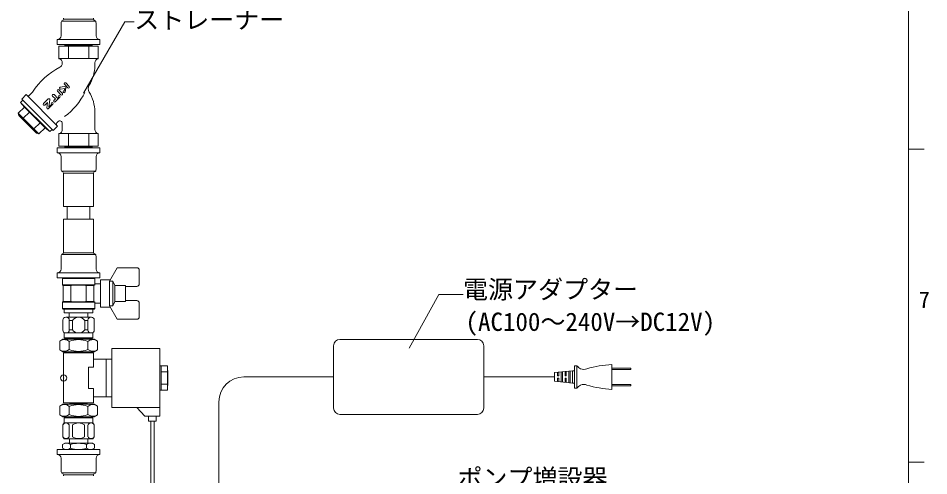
# Model space of a CAD drawing. Units: millimetres, scale not verified. Extents: x -1916 to 1917, y -1364 to 1364.
# Drawn here: x 1189 to 1917, y -424 to -58 of the extents above; entities that cross this region are included whole.
import ezdxf
from ezdxf.enums import TextEntityAlignment as Align

# ---------------------------------------------------------------- set-up
doc = ezdxf.new("R2010")
doc.units = ezdxf.units.MM
doc.header["$LTSCALE"] = 10
doc.header["$PDMODE"] = 32
doc.header["$PDSIZE"] = 5
for name, color, linetype, lineweight in [('0-0_0', 7, 'Continuous', 9), ('0-1_A-2', 4, 'Continuous', 5), ('0-6_A-7', 7, 'Continuous', 18), ('1-5_F-1', 4, 'Continuous', 5), ('F-4', 7, 'Continuous', 18)]:
    doc.layers.add(name, color=color, linetype=linetype, lineweight=lineweight)
doc.styles.add('ＭＳ ゴシック', font='')
doc.styles.get('ＭＳ ゴシック').set_extended_font_data('MS Gothic')

msp = doc.modelspace()

# ---------------------------------------------------------------- linework, layer by layer
at = {"layer": '0-0_0'}
for p, q in [((1441.09, -369.99), (1441.09, -319.99)), ((1446.09, -314.99), (1556.09, -314.99)), ((1561.09, -319.99), (1561.09, -369.99)), ((1617.61, -341.49), (1632.11, -340.13)), ((1617.61, -348.49), (1617.61, -341.49)), ((1620.11, -343.99), (1620.11, -341.25)), ((1623.11, -349), (1623.11, -340.97)), ((1624.11, -349.1), (1624.11, -340.88)), ((1626.11, -343.99), (1626.11, -340.69)), ((1627.11, -343.99), (1627.11, -340.6)), ((1629.11, -349.57), (1629.11, -340.41)), ((1630.11, -349.66), (1630.11, -340.32)), ((1633.61, -339.99), (1632.11, -339.99)), ((1632.11, -349.99), (1632.11, -339.99)), ((1633.61, -335.99), (1635.61, -335.99)), ((1633.61, -335.99), (1633.61, -353.99)), ((1635.61, -335.99), (1635.61, -353.99)), ((1663.61, -334.99), (1663.61, -354.99)), ((1663.61, -338.99), (1678.61, -338.99)), ((1369.39, -344.99), (1441.09, -344.99)), ((1561.09, -344.99), (1617.61, -344.99)), ((1617.61, -348.49), (1632.11, -349.85)), ((1620.11, -345.99), (1620.11, -348.72)), ((1626.11, -343.99), (1627.11, -343.99)), ((1626.11, -345.99), (1627.11, -345.99)), ((1626.11, -349.29), (1626.11, -345.99)), ((1627.11, -349.38), (1627.11, -345.99)), ((1633.61, -349.99), (1632.11, -349.99)), ((1633.61, -353.99), (1635.61, -353.99)), ((1663.61, -351.99), (1678.61, -351.99)), ((1349.39, -460.37), (1349.39, -364.99)), ((1556.09, -374.99), (1446.09, -374.99))]:
    msp.add_line(p, q, dxfattribs=at)
for points in [[(1620.11, -343.99), (1621.11, -343.99), (1621.11, -341.16)], [(1663.61, -337.99), (1678.61, -337.99), (1678.61, -338.99)], [(1620.11, -345.99), (1621.11, -345.99), (1621.11, -348.82)], [(1663.61, -350.99), (1678.61, -350.99), (1678.61, -351.99)]]:
    msp.add_lwpolyline(points, dxfattribs=at)
for centre, radius, start, end in [((1446.09, -319.99), 5, 90, 180), ((1556.09, -319.99), 5, 0, 90), ((1644.38, -328.52), 11.52, 220.43351, 239.95535), ((1641.11, -332.49), 6.5, 247.38014, 292.61986), ((1669.48, -427.4), 92.6, 93.63218, 106.22031), ((1369.39, -364.99), 20, 90, 180), ((1644.38, -361.46), 11.52, 120.04465, 139.56649), ((1641.11, -357.49), 6.5, 67.38014, 112.61986), ((1669.48, -262.57), 92.6, 253.77969, 266.36782), ((1446.09, -369.99), 5, 180, 270), ((1556.09, -369.99), 5, 270, 0)]:
    msp.add_arc(centre, radius, start, end, dxfattribs=at)
at = {"layer": '0-1_A-2', "color": 7, "lineweight": 9}
for p, q in [((1294.85, -601.99), (1294.85, -383.02)), ((1297.48, -601.24), (1297.48, -383.02))]:
    msp.add_line(p, q, dxfattribs=at)
at = {"layer": '0-6_A-7', "lineweight": 9}
for p, q in [((1501.41, -322.09), (1525.19, -279.11)), ((1525.19, -279.11), (1544.54, -279.11))]:
    msp.add_line(p, q, dxfattribs=at)
msp.add_lwpolyline([(1241.18, -117.94), (1274.15, -60.82), (1281.67, -60.82)], dxfattribs=at)
at = {"layer": '1-5_F-1'}
for p, q in [((1223.16, -61.98), (1223.16, -71.98)), ((1237.16, -60.42), (1223.84, -60.42)), ((1237.16, -58.84), (1225.55, -58.84)), ((1237.16, -58.84), (1248.78, -58.84)), ((1237.16, -60.42), (1250.49, -60.42)), ((1251.16, -61.98), (1251.16, -71.98)), ((1220.16, -74.98), (1254.16, -74.98)), ((1220.16, -74.98), (1220.16, -78.98)), ((1220.16, -78.98), (1254.16, -78.98)), ((1226.31, -79.26), (1226.47, -78.98)), ((1248.01, -79.26), (1226.31, -79.26)), ((1226.47, -78.98), (1247.86, -78.98)), ((1248.01, -79.26), (1247.86, -78.98)), ((1248.01, -80.08), (1247.86, -80.35)), ((1254.16, -74.98), (1254.16, -78.98)), ((1252.86, -80.35), (1221.46, -80.35)), ((1221.46, -90.35), (1221.46, -80.35)), ((1226.47, -80.35), (1247.86, -80.35)), ((1229.08, -80.35), (1229.08, -90.35)), ((1245.25, -80.35), (1245.25, -90.35)), ((1252.86, -90.35), (1252.86, -80.35)), ((1252.86, -90.35), (1221.46, -90.35)), ((1221.46, -90.35), (1221.57, -90.38)), ((1224.16, -93.76), (1224.16, -94.13)), ((1250.16, -93.76), (1250.16, -95.85)), ((1252.86, -90.35), (1252.76, -90.38)), ((1223.11, -119.25), (1220.27, -116.41)), ((1221.38, -115.3), (1224.22, -118.14)), ((1227.18, -112.31), (1222.56, -113.18)), ((1226.09, -114.09), (1222.85, -114.7)), ((1226.09, -114.09), (1225.71, -116.07)), ((1228.64, -113.72), (1225.8, -110.88)), ((1227.21, -112.34), (1226.34, -116.89)), ((1229.75, -112.61), (1226.91, -109.77)), ((1190.85, -125.33), (1192.62, -123.57)), ((1195.27, -119.15), (1191.73, -122.68)), ((1191.73, -122.68), (1216.84, -147.78)), ((1195.27, -119.15), (1220.37, -144.25)), ((1200.42, -117.17), (1197.92, -119.68)), ((1212.97, -122.6), (1209.22, -126.35)), ((1213.51, -128.99), (1214.27, -123.24)), ((1218.73, -122.57), (1216.42, -120.26)), ((1218.73, -122.57), (1217.51, -123.79)), ((1220.48, -122.1), (1217.53, -119.15)), ((1222.31, -121.15), (1218.59, -124.87)), ((1221.31, -121.27), (1220.48, -122.1)), ((1221.31, -121.27), (1221.2, -121.15)), ((1188.91, -133.99), (1193.85, -129.05)), ((1193.85, -129.05), (1190.85, -125.33)), ((1190.85, -125.33), (1214.18, -148.67)), ((1210.47, -145.66), (1193.85, -129.05)), ((1210.3, -127.44), (1212.38, -125.36)), ((1211.87, -129.66), (1212.43, -125.38)), ((1216.71, -126.76), (1213.16, -130.3)), ((1215.71, -126.87), (1213.56, -129.02)), ((1215.71, -126.87), (1215.6, -126.76)), ((1189.44, -135.94), (1188.91, -133.99)), ((1205.53, -150.61), (1188.91, -133.99)), ((1203.58, -150.08), (1189.44, -135.94)), ((1192.93, -138.01), (1197.88, -133.07)), ((1250.16, -132.85), (1250.16, -146.94)), ((1201.51, -146.58), (1206.45, -141.64)), ((1220.37, -144.25), (1216.84, -147.78)), ((1220.75, -140.69), (1219.84, -141.6)), ((1224.16, -142.1), (1224.16, -146.94)), ((1203.58, -150.08), (1205.53, -150.61)), ((1205.53, -150.61), (1210.47, -145.66)), ((1210.47, -145.66), (1214.18, -148.67)), ((1214.18, -148.67), (1215.95, -146.9)), ((1221.46, -150.35), (1221.57, -150.32)), ((1252.86, -150.35), (1221.46, -150.35)), ((1221.46, -150.35), (1221.46, -160.35)), ((1229.08, -160.35), (1229.08, -150.35)), ((1245.25, -160.35), (1245.25, -150.35)), ((1252.86, -150.35), (1252.76, -150.32)), ((1252.86, -150.35), (1252.86, -160.35)), ((1220.16, -161.72), (1254.16, -161.72)), ((1220.16, -165.72), (1220.16, -161.72)), ((1220.16, -165.72), (1254.16, -165.72)), ((1252.86, -160.35), (1221.46, -160.35)), ((1226.31, -161.45), (1226.47, -161.72)), ((1248.01, -161.45), (1226.31, -161.45)), ((1226.47, -160.35), (1247.86, -160.35)), ((1226.47, -161.72), (1247.86, -161.72)), ((1248.01, -160.63), (1247.86, -160.35)), ((1248.01, -161.45), (1247.86, -161.72)), ((1254.16, -165.72), (1254.16, -161.72)), ((1223.16, -178.72), (1223.16, -168.72)), ((1251.16, -178.72), (1251.16, -168.72)), ((1237.16, -180.29), (1223.84, -180.29)), ((1237.16, -181.87), (1225.55, -181.87)), ((1237.16, -180.29), (1250.49, -180.29)), ((1237.16, -181.87), (1248.78, -181.87)), ((1225.16, -208.72), (1225.16, -182.72)), ((1249.16, -208.72), (1249.16, -182.72)), ((1249.16, -208.72), (1225.16, -208.72)), ((1249.16, -218.72), (1225.16, -218.72)), ((1225.16, -240.72), (1225.16, -218.72)), ((1249.16, -218.72), (1225.16, -218.72)), ((1225.16, -218.72), (1225.16, -244.72)), ((1249.16, -244.72), (1249.16, -218.72)), ((1249.16, -218.72), (1249.16, -244.72)), ((1237.16, -247.16), (1223.84, -247.16)), ((1237.16, -245.58), (1225.55, -245.58)), ((1237.16, -245.58), (1248.78, -245.58)), ((1237.16, -247.16), (1250.49, -247.16)), ((1223.16, -248.72), (1223.16, -258.72)), ((1251.16, -248.72), (1251.16, -258.72)), ((1220.16, -261.72), (1254.16, -261.72)), ((1220.16, -261.72), (1220.16, -265.72)), ((1254.16, -261.72), (1254.16, -265.72)), ((1283.76, -257.64), (1267.93, -257.64)), ((1285.66, -270.61), (1285.66, -259.55)), ((1220.16, -265.72), (1254.16, -265.72)), ((1224.2, -266.3), (1224.2, -271.25)), ((1250.13, -266.3), (1250.13, -271.25)), ((1254.78, -267.17), (1254.78, -289.29)), ((1262.65, -267.17), (1254.78, -267.17)), ((1264.69, -268.32), (1262.02, -268.32)), ((1264.69, -268.32), (1266.22, -271.75)), ((1264.69, -268.32), (1264.69, -288.15)), ((1224.2, -271.25), (1224.89, -271.94)), ((1231.15, -271.94), (1224.89, -271.94)), ((1224.89, -271.94), (1224.89, -284.52)), ((1231.06, -272.24), (1231.06, -284.03)), ((1231.06, -272.24), (1231.06, -284.22)), ((1242.69, -271.67), (1231.64, -271.67)), ((1249.44, -271.94), (1243.18, -271.94)), ((1243.27, -272.24), (1243.27, -284.22)), ((1250.13, -271.25), (1249.44, -271.94)), ((1249.44, -271.94), (1249.44, -284.52)), ((1254.78, -270.61), (1250.13, -270.61)), ((1266.22, -271.75), (1266.22, -284.72)), ((1274.61, -271.75), (1266.22, -271.75)), ((1274.61, -271.75), (1274.61, -284.72)), ((1283.76, -272.51), (1274.61, -272.51)), ((1224.2, -285.21), (1224.89, -284.52)), ((1224.2, -290.17), (1224.2, -285.21)), ((1231.15, -284.52), (1224.89, -284.52)), ((1225.72, -290.74), (1225.72, -293.79)), ((1242.69, -284.79), (1231.64, -284.79)), ((1249.44, -284.52), (1243.18, -284.52)), ((1248.61, -290.74), (1248.61, -293.79)), ((1250.13, -285.21), (1249.44, -284.52)), ((1250.13, -290.17), (1250.13, -285.21)), ((1254.78, -285.86), (1250.13, -285.86)), ((1262.65, -289.29), (1254.78, -289.29)), ((1264.69, -288.15), (1262.02, -288.15)), ((1266.22, -284.72), (1264.69, -288.15)), ((1274.61, -284.72), (1266.22, -284.72)), ((1283.76, -283.95), (1274.61, -283.95)), ((1285.66, -296.92), (1285.66, -285.86)), ((1248.61, -293.79), (1225.72, -293.79)), ((1226.87, -297.22), (1247.46, -297.22)), ((1229.73, -297.22), (1229.73, -293.79)), ((1244.6, -297.22), (1244.6, -293.79)), ((1224.58, -307.52), (1224.58, -299.51)), ((1224.58, -307.52), (1224.58, -299.51)), ((1229.73, -307.52), (1229.73, -299.51)), ((1229.73, -307.52), (1229.73, -299.51)), ((1229.73, -299.7), (1232.21, -299.7)), ((1232.21, -299.7), (1232.21, -307.33)), ((1242.12, -299.7), (1244.6, -299.7)), ((1242.12, -299.7), (1242.12, -307.33)), ((1244.6, -307.52), (1244.6, -299.51)), ((1244.6, -307.52), (1244.6, -299.51)), ((1249.75, -307.52), (1249.75, -299.51)), ((1283.76, -298.83), (1267.93, -298.83)), ((1225.72, -309.81), (1225.72, -313.81)), ((1226.87, -309.81), (1247.46, -309.81)), ((1229.73, -307.33), (1232.21, -307.33)), ((1242.12, -307.33), (1244.6, -307.33)), ((1222.15, -316.26), (1224.66, -314.81)), ((1222.15, -316.26), (1222.15, -323.36)), ((1249.66, -314.81), (1224.66, -314.81)), ((1225.72, -313.81), (1248.61, -313.81)), ((1226.47, -313.81), (1226.16, -314.07)), ((1226.16, -314.07), (1226.16, -314.41)), ((1226.16, -314.07), (1248.16, -314.07)), ((1247.86, -313.81), (1226.47, -313.81)), ((1229.66, -316.55), (1229.66, -323.07)), ((1244.67, -316.55), (1244.67, -323.07)), ((1247.86, -313.81), (1248.16, -314.07)), ((1248.16, -314.07), (1248.16, -314.41)), ((1252.18, -316.26), (1249.66, -314.81)), ((1252.18, -316.26), (1252.18, -323.36)), ((1222.15, -323.36), (1224.66, -324.81)), ((1249.66, -324.81), (1224.66, -324.81)), ((1225.16, -365.81), (1225.16, -325.81)), ((1249.16, -325.81), (1225.16, -325.81)), ((1230.16, -325.21), (1230.16, -325.51)), ((1230.43, -325.81), (1230.16, -325.51)), ((1244.16, -325.51), (1230.16, -325.51)), ((1230.43, -325.81), (1243.9, -325.81)), ((1243.9, -325.81), (1244.16, -325.51)), ((1244.16, -325.21), (1244.16, -325.51)), ((1249.16, -337.28), (1249.16, -325.81)), ((1252.18, -323.36), (1249.66, -324.81)), ((1263.66, -322.31), (1263.66, -369.31)), ((1302.16, -322.31), (1263.66, -322.31)), ((1302.16, -322.31), (1302.16, -376.31)), ((1263.66, -330.81), (1249.16, -330.81)), ((1259.16, -360.81), (1259.16, -330.81)), ((1245.16, -337.28), (1245.16, -354.33)), ((1249.16, -337.28), (1245.16, -337.28)), ((1308.16, -335.99), (1302.16, -335.99)), ((1303.16, -335.99), (1303.16, -355.62)), ((1308.16, -340.9), (1303.16, -340.9)), ((1308.16, -335.99), (1308.16, -355.62)), ((1308.66, -339.81), (1308.16, -339.81)), ((1308.66, -340.35), (1308.16, -340.35)), ((1308.66, -351.81), (1308.66, -339.81)), ((1249.16, -354.33), (1245.16, -354.33)), ((1249.16, -365.81), (1249.16, -354.33)), ((1308.16, -355.62), (1302.16, -355.62)), ((1308.16, -350.72), (1303.16, -350.72)), ((1308.66, -351.27), (1308.16, -351.27)), ((1308.66, -351.81), (1308.16, -351.81)), ((1263.66, -360.81), (1249.16, -360.81)), ((1222.15, -368.26), (1224.66, -366.81)), ((1222.15, -375.36), (1222.15, -368.26)), ((1249.66, -366.81), (1224.66, -366.81)), ((1249.16, -365.81), (1225.16, -365.81)), ((1229.66, -375.07), (1229.66, -368.55)), ((1230.43, -365.81), (1230.16, -366.11)), ((1230.16, -366.41), (1230.16, -366.11)), ((1244.16, -366.11), (1230.16, -366.11)), ((1230.43, -365.81), (1243.9, -365.81)), ((1243.9, -365.81), (1244.16, -366.11)), ((1244.16, -366.41), (1244.16, -366.11)), ((1244.67, -375.07), (1244.67, -368.55)), ((1252.18, -368.26), (1249.66, -366.81)), ((1252.18, -375.36), (1252.18, -368.26)), ((1302.16, -369.31), (1263.66, -369.31)), ((1222.15, -375.36), (1224.66, -376.81)), ((1249.66, -376.81), (1224.66, -376.81)), ((1225.72, -377.81), (1248.61, -377.81)), ((1225.72, -381.81), (1225.72, -377.81)), ((1226.16, -377.55), (1226.16, -377.21)), ((1226.47, -377.81), (1226.16, -377.55)), ((1226.16, -377.55), (1248.16, -377.55)), ((1247.86, -377.81), (1226.47, -377.81)), ((1247.86, -377.81), (1248.16, -377.55)), ((1248.16, -377.55), (1248.16, -377.21)), ((1252.18, -375.36), (1249.66, -376.81)), ((1293.16, -376.31), (1293.16, -380.31)), ((1224.6, -383.36), (1225.76, -381.81)), ((1224.6, -392.83), (1224.6, -383.36)), ((1225.76, -381.81), (1248.57, -381.81)), ((1229.62, -392.83), (1229.62, -383.36)), ((1232.33, -392.83), (1232.33, -383.36)), ((1242, -392.83), (1242, -383.36)), ((1244.7, -392.83), (1244.7, -383.36)), ((1249.73, -383.36), (1248.57, -381.81)), ((1249.73, -392.83), (1249.73, -383.36)), ((1294.85, -383.02), (1294.85, -380.31)), ((1297.48, -383.02), (1297.48, -380.31)), ((1224.6, -392.83), (1225.76, -394.38)), ((1224.6, -392.83), (1225.76, -394.38)), ((1249.73, -392.83), (1248.57, -394.38)), ((1249.73, -392.83), (1248.57, -394.38)), ((1224.4, -399.02), (1226.08, -398.05)), ((1224.4, -401.92), (1224.4, -399.02)), ((1225.76, -394.38), (1248.57, -394.38)), ((1226.08, -398.05), (1248.25, -398.05)), ((1229.82, -398.05), (1229.82, -394.38)), ((1230.78, -401.92), (1230.78, -399.02)), ((1243.54, -401.92), (1243.54, -399.02)), ((1243.54, -401.92), (1243.54, -399.02)), ((1244.51, -398.05), (1244.51, -394.38)), ((1249.92, -399.02), (1248.25, -398.05)), ((1249.92, -399.02), (1248.25, -398.05)), ((1249.92, -401.92), (1249.92, -399.02)), ((1249.92, -401.92), (1249.92, -399.02)), ((1220.16, -403.08), (1254.16, -403.08)), ((1220.16, -407.08), (1220.16, -403.08)), ((1220.16, -407.08), (1254.16, -407.08)), ((1224.4, -401.92), (1226.53, -403.08)), ((1226.53, -403.08), (1247.8, -403.08)), ((1249.92, -401.92), (1247.8, -403.08)), ((1249.92, -401.92), (1247.8, -403.08)), ((1254.16, -407.08), (1254.16, -403.08)), ((1223.16, -420.08), (1223.16, -410.08)), ((1251.16, -420.08), (1251.16, -410.08)), ((1237.16, -421.64), (1223.84, -421.64)), ((1237.16, -421.64), (1250.49, -421.64)), ((1237.16, -423.22), (1225.55, -423.22)), ((1237.16, -423.22), (1248.78, -423.22))]:
    msp.add_line(p, q, dxfattribs=at)
at = {"layer": '1-5_F-1', "color": 7, "lineweight": 9}
for p, q in [((1228.16, -218.72), (1228.16, -208.72)), ((1246.16, -218.72), (1246.16, -208.72))]:
    msp.add_line(p, q, dxfattribs=at)
at = {"layer": '1-5_F-1'}
for points in [[(1226.31, -79.26), (1226.31, -80.08), (1226.47, -80.35)], [(1248.01, -79.26), (1248.01, -80.08), (1226.31, -80.08)], [(1227.21, -112.34), (1227.21, -112.34), (1227.21, -112.33), (1227.21, -112.33), (1227.21, -112.33), (1227.21, -112.32), (1227.2, -112.32), (1227.2, -112.32), (1227.2, -112.32)], [(1212.43, -125.38), (1212.43, -125.38), (1212.43, -125.37), (1212.43, -125.37), (1212.42, -125.37), (1212.42, -125.36), (1212.42, -125.36), (1212.41, -125.36), (1212.41, -125.35), (1212.41, -125.35), (1212.4, -125.35), (1212.4, -125.35), (1212.39, -125.35), (1212.39, -125.35), (1212.38, -125.36), (1212.38, -125.36), (1212.38, -125.36)], [(1213.51, -128.99), (1213.51, -129), (1213.52, -129), (1213.52, -129.01), (1213.52, -129.01), (1213.52, -129.02), (1213.52, -129.02), (1213.53, -129.02), (1213.53, -129.02), (1213.54, -129.02), (1213.54, -129.03), (1213.54, -129.03), (1213.55, -129.03), (1213.55, -129.02), (1213.56, -129.02), (1213.56, -129.02), (1213.56, -129.02)], [(1226.31, -161.45), (1226.31, -160.63), (1226.47, -160.35)], [(1248.01, -161.45), (1248.01, -160.63), (1226.31, -160.63)], [(1267.93, -257.64), (1262.02, -268.32), (1262.02, -288.15), (1267.93, -298.83)], [(1250.13, -266.3), (1224.2, -266.3), (1224.77, -265.72)], [(1250.13, -266.3), (1250.13, -271.25), (1224.2, -271.25)], [(1250.13, -266.3), (1249.56, -265.72), (1224.77, -265.72)], [(1250.13, -290.17), (1250.13, -285.21), (1224.2, -285.21)], [(1250.13, -290.17), (1224.2, -290.17), (1224.77, -290.74)], [(1250.13, -290.17), (1249.56, -290.74), (1224.77, -290.74)], [(1225.72, -309.81), (1248.61, -309.81), (1248.61, -313.81)], [(1302.16, -376.31), (1290.16, -376.31), (1283.66, -369.31)], [(1225.72, -381.81), (1248.61, -381.81), (1248.61, -377.81)], [(1299.16, -376.31), (1299.16, -380.31), (1293.16, -380.31)], [(1248.57, -394.38), (1249.73, -392.83), (1249.73, -383.36), (1248.57, -381.81)]]:
    msp.add_lwpolyline(points, dxfattribs=at)
for centre, radius, start, end in [((1220.16, -71.98), 3, 270, 0), ((1254.16, -71.98), 3, 180, 270), ((1220.66, -93.76), 3.5, 359.99998, 74.99999), ((1220.66, -94.13), 3.5, 296.09448, 0.00009), ((1253.66, -93.76), 3.5, 105.00001, 180.00002), ((1245.3, -144.43), 52.5, 116.09447, 148.72912), ((1220.66, -95.85), 29.5, 327.57248, 359.99998), ((1220.82, -115.86), 0.785, 45.00005, 225.00002), ((1222.71, -113.94), 0.773, 100.74092, 280.74095), ((1225.56, -116.82), 0.768, 78.57453, 314.14322), ((1226.35, -110.33), 0.785, 44.99995, 224.99996), ((1229.19, -113.17), 0.785, 225.00002, 45), ((1249.79, -114.35), 5, 147.57252, 212.42752), ((1196.86, -118.62), 1.5, 225.00008, 315.00008), ((1213.51, -123.14), 0.765, 352.52409, 134.99998), ((1216.97, -119.7), 0.785, 45.00005, 225.00002), ((1221.76, -120.6), 0.785, 314.99998, 224.99996), ((1223.66, -118.7), 0.785, 225.00002, 45), ((1195.09, -94.22), 52.5, 306.07641, 333.90555), ((1225.43, -116.72), 0.931, 315.77895, 349.25905), ((1220.66, -132.85), 29.5, 359.99998, 32.42748), ((1209.76, -126.89), 0.768, 135, 314.99998), ((1212.62, -129.76), 0.765, 172.52413, 314.99998), ((1216.15, -126.2), 0.785, 314.99998, 224.99996), ((1218.05, -124.33), 0.768, 135, 314.99998), ((1220.9, -142.66), 1.5, 134.99995, 224.99992), ((1222.16, -142.1), 2, 359.99998, 135.00004), ((1220.66, -146.94), 3.5, 285.00001, 0.00004), ((1253.66, -146.94), 3.5, 179.99996, 254.99999), ((1220.16, -168.72), 3, 0, 90), ((1254.16, -168.72), 3, 90, 180), ((1220.16, -258.72), 3, 270, 0), ((1254.16, -258.72), 3, 180, 270), ((1283.76, -259.55), 1.91, 0, 90), ((1231.64, -272.24), 0.572, 90, 180), ((1242.69, -272.24), 0.572, 0, 90), ((1283.76, -270.61), 1.91, 270, 0), ((1231.64, -284.22), 0.572, 180, 270), ((1242.69, -284.22), 0.572, 270, 0), ((1283.76, -285.86), 1.91, 0, 90), ((1226.87, -299.51), 2.29, 90, 180), ((1226.87, -299.51), 2.29, 90, 180), ((1227.44, -299.51), 2.29, 0, 90), ((1237.16, -303.42), 6.2, 36.8699, 143.1301), ((1246.89, -299.51), 2.29, 90, 180), ((1247.46, -299.51), 2.29, 0, 90), ((1283.76, -296.92), 1.91, 270, 0), ((1226.87, -307.52), 2.29, 180, 270), ((1226.87, -307.52), 2.29, 180, 270), ((1227.44, -307.52), 2.29, 270, 0), ((1237.16, -303.61), 6.2, 216.8699, 323.1301), ((1246.89, -307.52), 2.29, 180, 270), ((1247.46, -307.52), 2.29, 270, 0), ((1225.69, -321.23), 6.14, 49.75718, 111.81977), ((1225.76, -314.41), 0.4, 270, 0), ((1237.16, -335.25), 20.15, 68.13455, 111.86545), ((1248.64, -321.23), 6.14, 68.18023, 130.24282), ((1248.56, -314.41), 0.4, 180, 270), ((1225.69, -318.38), 6.14, 248.18023, 310.24282), ((1237.16, -304.37), 20.15, 248.13455, 291.86545), ((1229.76, -325.21), 0.4, 0, 90), ((1244.56, -325.21), 0.4, 90, 180), ((1248.64, -318.38), 6.14, 229.75718, 291.81977), ((1225.69, -373.23), 6.14, 49.75718, 111.81977), ((1237.16, -387.25), 20.15, 68.13455, 111.86545), ((1229.76, -366.41), 0.4, 270, 0), ((1244.56, -366.41), 0.4, 180, 270), ((1248.64, -373.23), 6.14, 68.18023, 130.24282), ((1225.69, -370.38), 6.14, 248.18023, 310.24282), ((1225.76, -377.21), 0.4, 0, 90), ((1237.16, -356.37), 20.15, 248.13455, 291.86545), ((1248.64, -370.38), 6.14, 229.75718, 291.81977), ((1248.56, -377.21), 0.4, 90, 180), ((1227.11, -384.62), 2.81, 26.785, 153.215), ((1237.16, -390.13), 8.32, 54.51066, 125.48934), ((1247.22, -384.62), 2.81, 26.785, 153.215), ((1227.11, -391.56), 2.81, 206.785, 333.215), ((1237.16, -386.05), 8.32, 234.51066, 305.48934), ((1247.22, -391.56), 2.81, 206.785, 333.215), ((1227.59, -403.8), 5.75, 56.2832, 123.7168), ((1237.16, -419.59), 21.54, 72.7687, 107.2313), ((1246.73, -403.8), 5.75, 56.2832, 123.7168), ((1220.16, -410.08), 3, 0, 90), ((1227.59, -398.11), 4.97, 230.03379, 309.96621), ((1237.16, -384.95), 18.12, 249.39031, 290.60969), ((1246.73, -398.11), 4.97, 230.03379, 309.96621), ((1254.16, -410.08), 3, 90, 180)]:
    msp.add_arc(centre, radius, start, end, dxfattribs=at)
for centre, major_axis, start_param, end_param in [((1224.16, -57.98), (0, 2), 3.141593, 4.712389), ((1250.16, -57.98), (0, 2), 1.570796, 3.141593), ((1224.16, -61.98), (0, 2), 6.283185, 7.853982), ((1250.16, -61.98), (0, 2), 4.712389, 6.283185), ((1224.16, -178.72), (0, -2), 4.712389, 6.283185), ((1224.16, -182.72), (0, -2), 1.570796, 3.141593), ((1250.16, -182.72), (0, -2), 3.141593, 4.712389), ((1250.16, -178.72), (0, -2), 6.283185, 7.853982), ((1224.16, -248.72), (0, 2), 6.283185, 7.853982), ((1224.16, -244.72), (0, 2), 3.141593, 4.712389), ((1250.16, -244.72), (0, 2), 1.570796, 3.141593), ((1250.16, -248.72), (0, 2), 4.712389, 6.283185), ((1224.16, -420.08), (0, -2), 4.712389, 6.283185), ((1224.16, -424.08), (0, -2), 1.570796, 3.141593), ((1250.16, -424.08), (0, -2), 3.141593, 4.712389), ((1250.16, -420.08), (0, -2), 6.283185, 7.853982)]:
    msp.add_ellipse(centre, major_axis=major_axis, ratio=0.5, start_param=start_param, end_param=end_param, dxfattribs=at)
msp.add_point((1225.16, -345.81), dxfattribs=at)
at = {"layer": 'F-4'}
for p, q in [((1900.73, 1338.76), (1900.73, -1364.21)), ((1900.73, -162.89), (1913.24, -162.89)), ((1913.24, -413.16), (1900.73, -413.16))]:
    msp.add_line(p, q, dxfattribs=at)

# ---------------------------------------------------------------- texts
at = {"layer": '0-6_A-7', "style": 'ＭＳ ゴシック'}
for s, p in [('ストレーナー', (1281.67, -70.82)), ('電源アダプター', (1544.54, -286.67)), ('(AC100～240V→DC12V)', (1546.58, -312.57)), ('ポンプ増設器', (1540.05, -437.73))]:
    msp.add_text(s, height=14.66, dxfattribs=at).set_placement(p, align=Align.BOTTOM_LEFT)
at = {"layer": 'F-4', "style": 'ＭＳ ゴシック'}
msp.add_text('7', height=13.2, dxfattribs=at).set_placement((1908.91, -293.81), align=Align.BOTTOM_LEFT)

doc.saveas('drawing.dxf')
